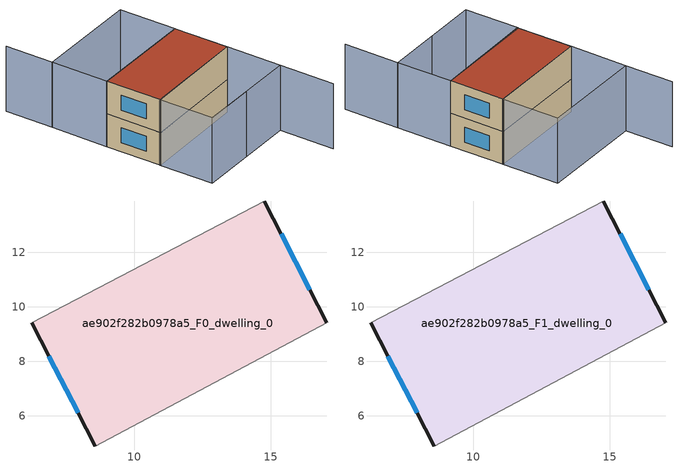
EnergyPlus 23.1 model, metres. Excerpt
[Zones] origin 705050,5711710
ae902f282b0978a5_F0_dwelling_0
 floor ground (EU_floor_Construction): 14.76,13.88 17.06,9.42 8.57,4.9 6.24,9.41 z0
 wall outside (EU_wall_Construction): 6.24,9.41 8.57,4.9 / 17.06,9.42 14.76,13.88 z0:3
 wall adiabatic (EU_wall_Construction): 14.76,13.88 6.24,9.41 / 8.57,4.9 17.06,9.42 z0:3
 window (EU_Window_Construction): 6.87,8.19 7.94,6.12 / 16.44,10.62 15.38,12.67 z0.81:2.19
ae902f282b0978a5_F1_dwelling_0
 floor to ae902f282b0978a5_F0_dwelling_0 (EU_floor_Construction): 14.76,13.88 17.06,9.42 8.57,4.9 6.24,9.41 z3
 wall outside (EU_wall_Construction): 6.24,9.41 8.57,4.9 / 17.06,9.42 14.76,13.88 z3:6
 wall adiabatic (EU_wall_Construction): 14.76,13.88 6.24,9.41 / 8.57,4.9 17.06,9.42 z3:6
 window (EU_Window_Construction): 6.87,8.19 7.94,6.12 / 16.44,10.62 15.38,12.67 z3.81:5.19
 roof outside (EU_roof_Construction): 17.06,9.42 14.76,13.88 6.24,9.41 8.57,4.9 z6
shading: 10.8,0.52 19.35,4.99 / 19.35,4.99 21.67,0.55 / 12.4,18.44 3.85,14.03 / 3.85,14.03 1.85,17.92 / 19.37,5 10.83,0.53 / 10.83,0.53 8.52,4.95 / 8.52,4.95 17.06,9.41 / 17.06,9.41 19.37,5 / 6.24,9.41 3.85,14.04 / 3.85,14.04 12.4,18.45 / 12.4,18.45 14.79,13.83 / 14.79,13.83 6.24,9.41 z0:6
[Building]
EU S2 Campaign: North Axis=0; Terrain=City; Solar Distribution=FullExterior
[Site:Location]
London: Latitude=51.5; Longitude=-0.5; Time Zone=0; Elevation=25
[SizingPeriod:WeatherFileDays]
AnnualSizingPeriod: Begin Month=1; Begin Day of Month=1; End Month=12; End Day of Month=31; Day of Week for Start Day=Monday; Use Weather File Daylight Saving Period=No; Use Weather File Rain and Snow Indicators=No
[MATERIAL]
EU_InternalMass_Material: Roughness=MediumRough; Thickness=0.1; Conductivity=1; Density=1800; Specific Heat=900; Thermal Absorptance=0.9; Solar Absorptance=0.7; Visible Absorptance=0.7
[MATERIAL:NOMASS] Roughness=MediumRough; Thermal Absorptance=0.9; Solar Absorptance=0.7; Visible Absorptance=0.7
Name | Thermal Resistance
EU_wall_NoMass | 0.727863
EU_roof_NoMass | 0.773354
EU_floor_NoMass | 1.79329
[WINDOWMATERIAL:SIMPLEGLAZINGSYSTEM]
EU_Window_SimpleGlazing: UFactor=2.58614; Solar Heat Gain Coefficient=0.76; Visible Transmittance=0.76
[CONSTRUCTION]
EU_wall_Construction: EU_wall_NoMass
EU_roof_Construction: EU_roof_NoMass
EU_floor_Construction: EU_floor_NoMass
EU_Window_Construction: EU_Window_SimpleGlazing
EU_InternalMass_Construction: EU_InternalMass_Material
[ZONE] Type=1; Multiplier=1; Ceiling Height=autocalculate; Floor Area=autocalculate; Part of Total Floor Area=Yes
Name | Volume
ae902f282b0978a5_F0_dwelling_0 | 145.762
ae902f282b0978a5_F1_dwelling_0 | 145.761
[INTERNALMASS] Construction=EU_InternalMass_Construction; Surface Area=48.5874
Name | Zone or ZoneList
ae902f282b0978a5_F0_dwelling_0_EU_InternalMass | ae902f282b0978a5_F0_dwelling_0
ae902f282b0978a5_F1_dwelling_0_EU_InternalMass | ae902f282b0978a5_F1_dwelling_0
[OTHEREQUIPMENT] Fuel Type=Electricity; Design Level Calculation Method=Watts/Area; Power per Zone Floor Area=1; Fraction Latent=0; Fraction Radiant=0; Fraction Lost=0; Carbon Dioxide Generation Rate=0; EndUse Subcategory=EU_Step8_InternalGains
Name | Zone or ZoneList or Space or SpaceList | Schedule
EU_Step8_InternalGain_ae902f282b0978a5_F0_dwelling_0_f000 | ae902f282b0978a5_F0_dwelling_0 | EU_Step8_GainSchedule_ae902f282b0978a5_F0_dwelling_0_f000
EU_Step8_InternalGain_ae902f282b0978a5_F1_dwelling_0_f000 | ae902f282b0978a5_F1_dwelling_0 | EU_Step8_GainSchedule_ae902f282b0978a5_F1_dwelling_0_f000
[ZONEVENTILATION:DESIGNFLOWRATE] Schedule=EU_AlwaysOn; Design Flow Rate Calculation Method=AirChanges/Hour; Air Changes per Hour=0.484901; Ventilation Type=Natural; Fan Pressure Rise=0; Fan Total Efficiency=1; Constant Term Coefficient=1; Temperature Term Coefficient=0; Velocity Term Coefficient=0; Velocity Squared Term Coefficient=0; Minimum Indoor Temperature=-100; Maximum Indoor Temperature=100; Delta Temperature=-100; Minimum Outdoor Temperature=-100; Maximum Outdoor Temperature=100; Maximum Wind Speed=40
Name | Zone or ZoneList or Space or SpaceList
EU_ConstantAir_ae902f282b0978a5_F0_dwelling_0 | ae902f282b0978a5_F0_dwelling_0
EU_ConstantAir_ae902f282b0978a5_F1_dwelling_0 | ae902f282b0978a5_F1_dwelling_0
[HVACTEMPLATE:THERMOSTAT] Constant Heating Setpoint=20; Constant Cooling Setpoint=50
EU_HeatOnly_ae902f282b0978a5_F0_dwelling_0; EU_HeatOnly_ae902f282b0978a5_F1_dwelling_0
[HVACTEMPLATE:ZONE:IDEALLOADSAIRSYSTEM] System Availability Schedule=EU_AlwaysOn; Maximum Heating Supply Air Temperature=50; Minimum Cooling Supply Air Temperature=13; Maximum Heating Supply Air Humidity Ratio=0.0156; Minimum Cooling Supply Air Humidity Ratio=0.0077; Heating Limit=NoLimit; Cooling Limit=NoLimit; Heating Availability Schedule=EU_AlwaysOn; Cooling Availability Schedule=EU_CoolingOff; Dehumidification Control Type=ConstantSensibleHeatRatio; Cooling Sensible Heat Ratio=0.7; Dehumidification Setpoint=60; Humidification Control Type=None; Humidification Setpoint=30; Outdoor Air Method=None; Outdoor Air Flow Rate per Person=0.00944; Outdoor Air Flow Rate per Zone Floor Area=0; Outdoor Air Flow Rate per Zone=0; Demand Controlled Ventilation Type=None; Outdoor Air Economizer Type=NoEconomizer; Heat Recovery Type=None; Sensible Heat Recovery Effectiveness=0.7; Latent Heat Recovery Effectiveness=0.65
Name | Template Thermostat
ae902f282b0978a5_F0_dwelling_0 | EU_HeatOnly_ae902f282b0978a5_F0_dwelling_0
ae902f282b0978a5_F1_dwelling_0 | EU_HeatOnly_ae902f282b0978a5_F1_dwelling_0
[SIZING:ZONE] Zone Cooling Design Supply Air Temperature Input Method=SupplyAirTemperature; Zone Cooling Design Supply Air Temperature=13; Zone Heating Design Supply Air Temperature Input Method=SupplyAirTemperature; Zone Heating Design Supply Air Temperature=50; Zone Cooling Design Supply Air Humidity Ratio=0.008; Zone Heating Design Supply Air Humidity Ratio=0.008; Cooling Design Air Flow Method=DesignDay; Cooling Design Air Flow Rate=0; Cooling Minimum Air Flow per Zone Floor Area=0.000762; Cooling Minimum Air Flow=0; Cooling Minimum Air Flow Fraction=0.2; Heating Design Air Flow Method=DesignDay; Heating Design Air Flow Rate=0; Heating Maximum Air Flow per Zone Floor Area=0.002032; Heating Maximum Air Flow=0.141576; Heating Maximum Air Flow Fraction=0.3; Account for Dedicated Outdoor Air System=No; Dedicated Outdoor Air System Control Strategy=NeutralSupplyAir; Dedicated Outdoor Air Low Setpoint Temperature for Design=autosize; Dedicated Outdoor Air High Setpoint Temperature for Design=autosize; Zone Load Sizing Method=Sensible Load Only No Latent Load; Zone Latent Cooling Design Supply Air Humidity Ratio Input Method=HumidityRatioDifference; Zone Cooling Design Supply Air Humidity Ratio Difference=0.005; Zone Latent Heating Design Supply Air Humidity Ratio Input Method=HumidityRatioDifference; Zone Humidification Design Supply Air Humidity Ratio Difference=0.005
ae902f282b0978a5_F0_dwelling_0; ae902f282b0978a5_F1_dwelling_0
[SCHEDULE:CONSTANT]
Name | Hourly Value
EU_AlwaysOn | 1
EU_CoolingOff | 0
[SCHEDULE:FILE] Column Number=1; Rows to Skip at Top=0; Number of Hours of Data=8760; Column Separator=Comma; Interpolate to Timestep=No; Minutes per Item=60; Adjust Schedule for Daylight Savings=Yes
Name | File
EU_Step8_GainSchedule_ae902f282b0978a5_F0_dwelling_0_f000 | ../../schedules/ae902f282b0978a5/ae902f282b0978a5_F0_dwelling_0_f000_gain.csv
EU_Step8_GainSchedule_ae902f282b0978a5_F1_dwelling_0_f000 | ../../schedules/ae902f282b0978a5/ae902f282b0978a5_F1_dwelling_0_f000_gain.csv
